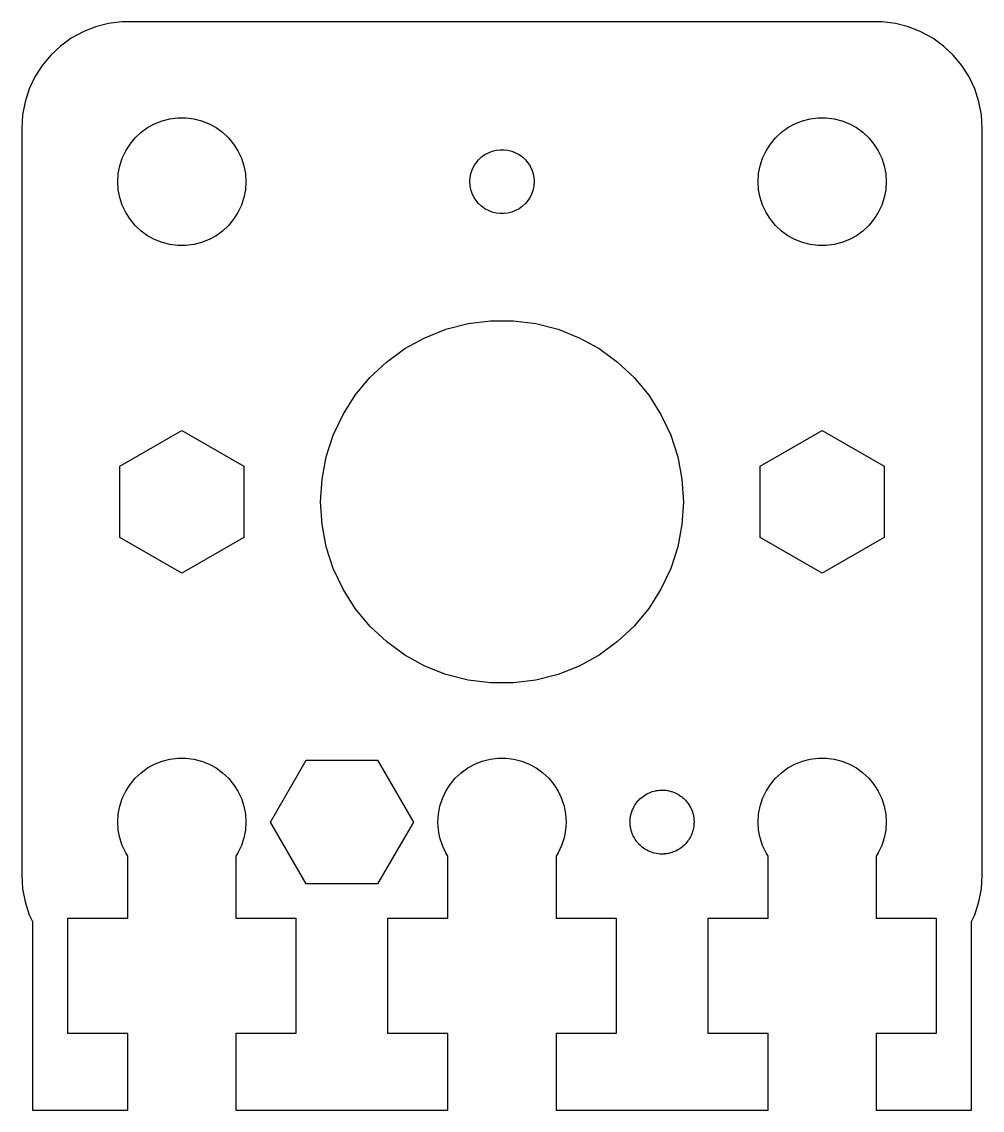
# Model space of a CAD drawing. Header units: metres. Extents: x -22 to 22, y -28 to 184.
# Drawn here: x -22.5 to 22.5, y 79.5 to 130.5 of the extents above; entities that cross this region are included whole.
import ezdxf

# ---------------------------------------------------------------- set-up
doc = ezdxf.new("R2010")
doc.units = ezdxf.units.M

msp = doc.modelspace()

# ---------------------------------------------------------------- linework, layer by layer
for p, q in [((-19.0451, 130.255), (-19.6289, 130.024)), ((-18.4369, 130.411), (-19.0451, 130.255)), ((-17.8139, 130.49), (-18.4369, 130.411)), ((17.8139, 130.49), (-17.8139, 130.49)), ((18.4369, 130.411), (17.8139, 130.49)), ((19.0451, 130.255), (18.4369, 130.411)), ((19.6289, 130.024), (19.0451, 130.255)), ((-20.1791, 129.722), (-20.6871, 129.353)), ((-19.6289, 130.024), (-20.1791, 129.722)), ((20.1791, 129.722), (19.6289, 130.024)), ((20.6871, 129.353), (20.1791, 129.722)), ((-20.6871, 129.353), (-21.1448, 128.923)), ((21.1448, 128.923), (20.6871, 129.353)), ((-21.1448, 128.923), (-21.5451, 128.439)), ((21.5451, 128.439), (21.1448, 128.923)), ((-21.5451, 128.439), (-21.8815, 127.909)), ((21.8815, 127.909), (21.5451, 128.439)), ((-21.8815, 127.909), (-22.1489, 127.341)), ((22.1489, 127.341), (21.8815, 127.909)), ((-22.1489, 127.341), (-22.3429, 126.743)), ((22.3429, 126.743), (22.1489, 127.341)), ((-22.3429, 126.743), (-22.4606, 126.127)), ((22.4606, 126.127), (22.3429, 126.743)), ((-22.4606, 126.127), (-22.5, 125.5)), ((-15.927, 125.853), (-15.5621, 125.947)), ((-15.5621, 125.947), (-15.1884, 125.994)), ((-15.1884, 125.994), (-14.8116, 125.994)), ((-14.8116, 125.994), (-14.4379, 125.947)), ((-14.4379, 125.947), (-14.0729, 125.853)), ((14.0729, 125.853), (14.4379, 125.947)), ((14.4379, 125.947), (14.8116, 125.994)), ((14.8116, 125.994), (15.1884, 125.994)), ((15.1884, 125.994), (15.5621, 125.947)), ((15.5621, 125.947), (15.927, 125.853)), ((22.5, 125.5), (22.4606, 126.127)), ((-22.5, 125.5), (-22.5, 90.5)), ((-16.9123, 125.312), (-16.6075, 125.533)), ((-16.6075, 125.533), (-16.2773, 125.714)), ((-16.2773, 125.714), (-15.927, 125.853)), ((-14.0729, 125.853), (-13.7227, 125.714)), ((-13.7227, 125.714), (-13.3925, 125.533)), ((-13.3925, 125.533), (-13.0877, 125.312)), ((13.0877, 125.312), (13.3925, 125.533)), ((13.3925, 125.533), (13.7227, 125.714)), ((13.7227, 125.714), (14.0729, 125.853)), ((15.927, 125.853), (16.2773, 125.714)), ((16.2773, 125.714), (16.6075, 125.533)), ((16.6075, 125.533), (16.9123, 125.312)), ((22.5, 90.5), (22.5, 125.5)), ((-17.427, 124.763), (-17.1869, 125.054)), ((-17.1869, 125.054), (-16.9123, 125.312)), ((-13.0877, 125.312), (-12.8131, 125.054)), ((-12.8131, 125.054), (-12.5729, 124.763)), ((12.5729, 124.763), (12.8131, 125.054)), ((12.8131, 125.054), (13.0877, 125.312)), ((16.9123, 125.312), (17.1869, 125.054)), ((17.1869, 125.054), (17.427, 124.763)), ((-17.7893, 124.104), (-17.6289, 124.445)), ((-17.6289, 124.445), (-17.427, 124.763)), ((-12.5729, 124.763), (-12.3711, 124.445)), ((-12.3711, 124.445), (-12.2107, 124.104)), ((-0.638657, 124.357), (-0.463516, 124.427)), ((-0.463516, 124.427), (-0.281067, 124.473)), ((-0.281067, 124.473), (-0.094177, 124.497)), ((-0.094177, 124.497), (0.094177, 124.497)), ((0.094177, 124.497), (0.281067, 124.473)), ((0.281067, 124.473), (0.463516, 124.427)), ((0.463516, 124.427), (0.638657, 124.357)), ((12.2107, 124.104), (12.3711, 124.445)), ((12.3711, 124.445), (12.5729, 124.763)), ((17.427, 124.763), (17.6289, 124.445)), ((17.6289, 124.445), (17.7893, 124.104)), ((-17.9057, 123.746), (-17.7893, 124.104)), ((-12.2107, 124.104), (-12.0942, 123.746)), ((-1.21352, 123.882), (-1.09344, 124.027)), ((-1.09344, 124.027), (-0.956131, 124.156)), ((-0.956131, 124.156), (-0.803726, 124.266)), ((-0.803726, 124.266), (-0.638657, 124.357)), ((0.638657, 124.357), (0.803726, 124.266)), ((0.803726, 124.266), (0.956131, 124.156)), ((0.956131, 124.156), (1.09344, 124.027)), ((1.09344, 124.027), (1.21352, 123.882)), ((12.0942, 123.746), (12.2107, 124.104)), ((17.7893, 124.104), (17.9057, 123.746)), ((-17.9763, 123.376), (-17.9057, 123.746)), ((-12.0942, 123.746), (-12.0237, 123.376)), ((-1.45287, 123.373), (-1.39465, 123.552)), ((-1.39465, 123.552), (-1.31445, 123.723)), ((-1.31445, 123.723), (-1.21352, 123.882)), ((1.21352, 123.882), (1.31445, 123.723)), ((1.31445, 123.723), (1.39465, 123.552)), ((1.39465, 123.552), (1.45287, 123.373)), ((12.0237, 123.376), (12.0942, 123.746)), ((17.9057, 123.746), (17.9763, 123.376)), ((-18, 123), (-17.9763, 123.376)), ((-17.9763, 122.624), (-18, 123)), ((-12.0237, 123.376), (-12, 123)), ((-12, 123), (-12.0237, 122.624)), ((-1.5, 123), (-1.48816, 123.188)), ((-1.48816, 122.812), (-1.5, 123)), ((-1.48816, 123.188), (-1.45287, 123.373)), ((1.45287, 123.373), (1.48816, 123.188)), ((1.48816, 123.188), (1.5, 123)), ((1.5, 123), (1.48816, 122.812)), ((12, 123), (12.0237, 123.376)), ((12.0237, 122.624), (12, 123)), ((17.9763, 123.376), (18, 123)), ((18, 123), (17.9763, 122.624)), ((-17.9057, 122.254), (-17.9763, 122.624)), ((-12.0237, 122.624), (-12.0942, 122.254)), ((-1.45287, 122.627), (-1.48816, 122.812)), ((-1.39465, 122.448), (-1.45287, 122.627)), ((-1.31445, 122.277), (-1.39465, 122.448)), ((1.39465, 122.448), (1.31445, 122.277)), ((1.45287, 122.627), (1.39465, 122.448)), ((1.48816, 122.812), (1.45287, 122.627)), ((12.0942, 122.254), (12.0237, 122.624)), ((17.9763, 122.624), (17.9057, 122.254)), ((-17.7893, 121.896), (-17.9057, 122.254)), ((-17.6289, 121.555), (-17.7893, 121.896)), ((-12.2107, 121.896), (-12.3711, 121.555)), ((-12.0942, 122.254), (-12.2107, 121.896)), ((-1.21352, 122.118), (-1.31445, 122.277)), ((-1.09344, 121.973), (-1.21352, 122.118)), ((-0.956131, 121.844), (-1.09344, 121.973)), ((1.09344, 121.973), (0.956131, 121.844)), ((1.21352, 122.118), (1.09344, 121.973)), ((1.31445, 122.277), (1.21352, 122.118)), ((12.2107, 121.896), (12.0942, 122.254)), ((12.3711, 121.555), (12.2107, 121.896)), ((17.7893, 121.896), (17.6289, 121.555)), ((17.9057, 122.254), (17.7893, 121.896)), ((-17.427, 121.237), (-17.6289, 121.555)), ((-12.3711, 121.555), (-12.5729, 121.237)), ((-0.803726, 121.734), (-0.956131, 121.844)), ((-0.638657, 121.643), (-0.803726, 121.734)), ((-0.463516, 121.573), (-0.638657, 121.643)), ((-0.281067, 121.527), (-0.463516, 121.573)), ((-0.094177, 121.503), (-0.281067, 121.527)), ((0.094177, 121.503), (-0.094177, 121.503)), ((0.281067, 121.527), (0.094177, 121.503)), ((0.463516, 121.573), (0.281067, 121.527)), ((0.638657, 121.643), (0.463516, 121.573)), ((0.803726, 121.734), (0.638657, 121.643)), ((0.956131, 121.844), (0.803726, 121.734)), ((12.5729, 121.237), (12.3711, 121.555)), ((17.6289, 121.555), (17.427, 121.237)), ((-17.1869, 120.946), (-17.427, 121.237)), ((-16.9123, 120.688), (-17.1869, 120.946)), ((-12.8131, 120.946), (-13.0877, 120.688)), ((-12.5729, 121.237), (-12.8131, 120.946)), ((12.8131, 120.946), (12.5729, 121.237)), ((13.0877, 120.688), (12.8131, 120.946)), ((17.1869, 120.946), (16.9123, 120.688)), ((17.427, 121.237), (17.1869, 120.946)), ((-16.6075, 120.467), (-16.9123, 120.688)), ((-16.2773, 120.286), (-16.6075, 120.467)), ((-13.3925, 120.467), (-13.7227, 120.286)), ((-13.0877, 120.688), (-13.3925, 120.467)), ((13.3925, 120.467), (13.0877, 120.688)), ((13.7227, 120.286), (13.3925, 120.467)), ((16.6075, 120.467), (16.2773, 120.286)), ((16.9123, 120.688), (16.6075, 120.467)), ((-15.927, 120.147), (-16.2773, 120.286)), ((-15.5621, 120.053), (-15.927, 120.147)), ((-15.1884, 120.006), (-15.5621, 120.053)), ((-14.8116, 120.006), (-15.1884, 120.006)), ((-14.4379, 120.053), (-14.8116, 120.006)), ((-14.0729, 120.147), (-14.4379, 120.053)), ((-13.7227, 120.286), (-14.0729, 120.147)), ((14.0729, 120.147), (13.7227, 120.286)), ((14.4379, 120.053), (14.0729, 120.147)), ((14.8116, 120.006), (14.4379, 120.053)), ((15.1884, 120.006), (14.8116, 120.006)), ((15.5621, 120.053), (15.1884, 120.006)), ((15.927, 120.147), (15.5621, 120.053)), ((16.2773, 120.286), (15.927, 120.147)), ((-2.62663, 116.084), (-1.59273, 116.349)), ((-1.59273, 116.349), (-0.533707, 116.483)), ((-0.533707, 116.483), (0.533707, 116.483)), ((0.533707, 116.483), (1.59273, 116.349)), ((1.59273, 116.349), (2.62663, 116.084)), ((-3.61911, 115.691), (-2.62663, 116.084)), ((2.62663, 116.084), (3.61911, 115.691)), ((-4.55452, 115.177), (-3.61911, 115.691)), ((3.61911, 115.691), (4.55452, 115.177)), ((-5.41809, 114.549), (-4.55452, 115.177)), ((4.55452, 115.177), (5.41809, 114.549)), ((-6.19623, 113.819), (-5.41809, 114.549)), ((5.41809, 114.549), (6.19623, 113.819)), ((-6.87663, 112.996), (-6.19623, 113.819)), ((6.19623, 113.819), (6.87663, 112.996)), ((-7.44859, 112.095), (-6.87663, 112.996)), ((6.87663, 112.996), (7.44859, 112.095)), ((-7.90309, 111.129), (-7.44859, 112.095)), ((7.44859, 112.095), (7.90309, 111.129)), ((-17.8982, 109.673), (-15, 111.347)), ((-15, 111.347), (-12.1018, 109.673)), ((12.1018, 109.673), (15, 111.347)), ((15, 111.347), (17.8982, 109.673)), ((-8.23296, 110.114), (-7.90309, 111.129)), ((7.90309, 111.129), (8.23296, 110.114)), ((-17.8982, 106.327), (-17.8982, 109.673)), ((-12.1018, 109.673), (-12.1018, 106.327)), ((-8.43297, 109.065), (-8.23296, 110.114)), ((8.23296, 110.114), (8.43297, 109.065)), ((12.1018, 106.327), (12.1018, 109.673)), ((17.8982, 109.673), (17.8982, 106.327)), ((-8.5, 108), (-8.43297, 109.065)), ((8.43297, 109.065), (8.5, 108)), ((-8.43297, 106.935), (-8.5, 108)), ((8.5, 108), (8.43297, 106.935)), ((-8.23296, 105.886), (-8.43297, 106.935)), ((8.43297, 106.935), (8.23296, 105.886)), ((-15, 104.653), (-17.8982, 106.327)), ((-12.1018, 106.327), (-15, 104.653)), ((15, 104.653), (12.1018, 106.327)), ((17.8982, 106.327), (15, 104.653)), ((-7.90309, 104.871), (-8.23296, 105.886)), ((8.23296, 105.886), (7.90309, 104.871)), ((-7.44859, 103.905), (-7.90309, 104.871)), ((7.90309, 104.871), (7.44859, 103.905)), ((-6.87663, 103.004), (-7.44859, 103.905)), ((7.44859, 103.905), (6.87663, 103.004)), ((-6.19623, 102.181), (-6.87663, 103.004)), ((6.87663, 103.004), (6.19623, 102.181)), ((-5.41809, 101.451), (-6.19623, 102.181)), ((6.19623, 102.181), (5.41809, 101.451)), ((-4.55452, 100.823), (-5.41809, 101.451)), ((5.41809, 101.451), (4.55452, 100.823)), ((-3.61911, 100.309), (-4.55452, 100.823)), ((4.55452, 100.823), (3.61911, 100.309)), ((-2.62663, 99.916), (-3.61911, 100.309)), ((3.61911, 100.309), (2.62663, 99.916)), ((-1.59273, 99.6506), (-2.62663, 99.916)), ((-0.533707, 99.5168), (-1.59273, 99.6506)), ((0.533707, 99.5168), (-0.533707, 99.5168)), ((1.59273, 99.6506), (0.533707, 99.5168)), ((2.62663, 99.916), (1.59273, 99.6506)), ((-15.927, 95.8532), (-15.5621, 95.9469)), ((-15.5621, 95.9469), (-15.1884, 95.9941)), ((-15.1884, 95.9941), (-14.8116, 95.9941)), ((-14.8116, 95.9941), (-14.4379, 95.9469)), ((-14.4379, 95.9469), (-14.0729, 95.8532)), ((-10.8466, 93), (-9.17329, 95.8982)), ((-9.17329, 95.8982), (-5.82671, 95.8982)), ((-5.82671, 95.8982), (-4.1534, 93)), ((-0.927048, 95.8532), (-0.562134, 95.9469)), ((-0.562134, 95.9469), (-0.18837, 95.9941)), ((-0.18837, 95.9941), (0.18837, 95.9941)), ((0.18837, 95.9941), (0.562134, 95.9469)), ((0.562134, 95.9469), (0.927048, 95.8532)), ((14.0729, 95.8532), (14.4379, 95.9469)), ((14.4379, 95.9469), (14.8116, 95.9941)), ((14.8116, 95.9941), (15.1884, 95.9941)), ((15.1884, 95.9941), (15.5621, 95.9469)), ((15.5621, 95.9469), (15.927, 95.8532)), ((-16.9123, 95.3116), (-16.6075, 95.533)), ((-16.6075, 95.533), (-16.2773, 95.7145)), ((-16.2773, 95.7145), (-15.927, 95.8532)), ((-14.0729, 95.8532), (-13.7227, 95.7145)), ((-13.7227, 95.7145), (-13.3925, 95.533)), ((-13.3925, 95.533), (-13.0877, 95.3116)), ((-1.91226, 95.3116), (-1.60747, 95.533)), ((-1.60747, 95.533), (-1.27733, 95.7145)), ((-1.27733, 95.7145), (-0.927048, 95.8532)), ((0.927048, 95.8532), (1.27733, 95.7145)), ((1.27733, 95.7145), (1.60747, 95.533)), ((1.60747, 95.533), (1.91226, 95.3116)), ((13.0877, 95.3116), (13.3925, 95.533)), ((13.3925, 95.533), (13.7227, 95.7145)), ((13.7227, 95.7145), (14.0729, 95.8532)), ((15.927, 95.8532), (16.2773, 95.7145)), ((16.2773, 95.7145), (16.6075, 95.533)), ((16.6075, 95.533), (16.9123, 95.3116)), ((-17.427, 94.7634), (-17.1869, 95.0536)), ((-17.1869, 95.0536), (-16.9123, 95.3116)), ((-13.0877, 95.3116), (-12.8131, 95.0536)), ((-12.8131, 95.0536), (-12.5729, 94.7634)), ((-2.42705, 94.7634), (-2.1869, 95.0536)), ((-2.1869, 95.0536), (-1.91226, 95.3116)), ((1.91226, 95.3116), (2.1869, 95.0536)), ((2.1869, 95.0536), (2.42705, 94.7634)), ((12.5729, 94.7634), (12.8131, 95.0536)), ((12.8131, 95.0536), (13.0877, 95.3116)), ((16.9123, 95.3116), (17.1869, 95.0536)), ((17.1869, 95.0536), (17.427, 94.7634)), ((-17.7893, 94.1044), (-17.6289, 94.4453)), ((-17.6289, 94.4453), (-17.427, 94.7634)), ((-12.5729, 94.7634), (-12.3711, 94.4453)), ((-12.3711, 94.4453), (-12.2107, 94.1044)), ((-2.78932, 94.1044), (-2.62891, 94.4453)), ((-2.62891, 94.4453), (-2.42705, 94.7634)), ((2.42705, 94.7634), (2.62891, 94.4453)), ((2.62891, 94.4453), (2.78932, 94.1044)), ((6.76505, 94.3043), (6.83304, 94.3436)), ((6.83304, 94.3436), (6.84753, 94.3497)), ((6.84753, 94.3497), (6.86133, 94.3573)), ((6.86133, 94.3573), (6.93431, 94.3861)), ((6.93431, 94.3861), (7.0067, 94.4166)), ((7.0067, 94.4166), (7.02184, 94.4208)), ((7.02184, 94.4208), (7.03647, 94.4266)), ((7.03647, 94.4266), (7.1125, 94.4461)), ((7.1125, 94.4461), (7.18813, 94.4672)), ((7.18813, 94.4672), (7.20369, 94.4695)), ((7.20369, 94.4695), (7.21892, 94.4734)), ((7.21892, 94.4734), (7.29681, 94.4833)), ((7.29681, 94.4833), (7.37448, 94.4948)), ((7.37448, 94.4948), (7.3902, 94.4951)), ((7.3902, 94.4951), (7.40581, 94.4971)), ((7.40581, 94.4971), (7.48433, 94.4971)), ((7.48433, 94.4971), (7.56281, 94.4987)), ((7.56281, 94.4987), (7.57845, 94.4971)), ((7.57845, 94.4971), (7.59418, 94.4971)), ((7.59418, 94.4971), (7.67207, 94.4872)), ((7.67207, 94.4872), (7.75015, 94.479)), ((7.75015, 94.479), (7.76546, 94.4754)), ((7.76546, 94.4754), (7.78107, 94.4734)), ((7.78107, 94.4734), (7.85712, 94.4539)), ((7.85712, 94.4539), (7.93353, 94.436)), ((7.93353, 94.436), (7.94829, 94.4305)), ((7.94829, 94.4305), (7.96352, 94.4266)), ((7.96352, 94.4266), (8.0365, 94.3977)), ((8.0365, 94.3977), (8.11009, 94.3703)), ((8.11009, 94.3703), (8.12404, 94.363)), ((8.12404, 94.363), (8.13866, 94.3573)), ((8.13866, 94.3573), (8.20744, 94.3194)), ((12.2107, 94.1044), (12.3711, 94.4453)), ((12.3711, 94.4453), (12.5729, 94.7634)), ((17.427, 94.7634), (17.6289, 94.4453)), ((17.6289, 94.4453), (17.7893, 94.1044)), ((-17.9057, 93.7461), (-17.7893, 94.1044)), ((-12.2107, 94.1044), (-12.0942, 93.7461)), ((-2.90575, 93.7461), (-2.78932, 94.1044)), ((2.78932, 94.1044), (2.90575, 93.7461)), ((6.2276, 93.7889), (6.26826, 93.8561)), ((6.26826, 93.8561), (6.27805, 93.8684)), ((6.27805, 93.8684), (6.28647, 93.8817)), ((6.28647, 93.8817), (6.33652, 93.9422)), ((6.33652, 93.9422), (6.38527, 94.0037)), ((6.38527, 94.0037), (6.39651, 94.0147)), ((6.39651, 94.0147), (6.40654, 94.0268)), ((6.40654, 94.0268), (6.46378, 94.0806)), ((6.46378, 94.0806), (6.51987, 94.1355)), ((6.51987, 94.1355), (6.53239, 94.145)), ((6.53239, 94.145), (6.54385, 94.1558)), ((6.54385, 94.1558), (6.60738, 94.2019)), ((6.60738, 94.2019), (6.66991, 94.2494)), ((6.66991, 94.2494), (6.68353, 94.2572)), ((6.68353, 94.2572), (6.69626, 94.2665)), ((6.69626, 94.2665), (6.76505, 94.3043)), ((8.20744, 94.3194), (8.27704, 94.2831)), ((8.27704, 94.2831), (8.28995, 94.2741)), ((8.28995, 94.2741), (8.30373, 94.2665)), ((8.30373, 94.2665), (8.36723, 94.2204)), ((8.36723, 94.2204), (8.43172, 94.1756)), ((8.43172, 94.1756), (8.44341, 94.165)), ((8.44341, 94.165), (8.45613, 94.1558)), ((8.45613, 94.1558), (8.51335, 94.102)), ((8.51335, 94.102), (8.5717, 94.0495)), ((8.5717, 94.0495), (8.58199, 94.0376)), ((8.58199, 94.0376), (8.59344, 94.0268)), ((8.59344, 94.0268), (8.64348, 93.9664)), ((8.64348, 93.9664), (8.69479, 93.9069)), ((8.69479, 93.9069), (8.70349, 93.8938)), ((8.70349, 93.8938), (8.71352, 93.8817)), ((8.71352, 93.8817), (8.75558, 93.8154)), ((12.0942, 93.7461), (12.2107, 94.1044)), ((17.7893, 94.1044), (17.9057, 93.7461)), ((-18, 93), (-17.9763, 93.376)), ((-17.9763, 93.376), (-17.9057, 93.7461)), ((-12.0942, 93.7461), (-12.0237, 93.376)), ((-12.0237, 93.376), (-12, 93)), ((-3, 93), (-2.97633, 93.376)), ((-2.97633, 93.376), (-2.90575, 93.7461)), ((2.90575, 93.7461), (2.97633, 93.376)), ((2.97633, 93.376), (3, 93)), ((6.02654, 93.2651), (6.03963, 93.3425)), ((6.03963, 93.3425), (6.04417, 93.3576)), ((6.04417, 93.3576), (6.04712, 93.373)), ((6.04712, 93.373), (6.07137, 93.4477)), ((6.07137, 93.4477), (6.09407, 93.5229)), ((6.09407, 93.5229), (6.10046, 93.5372)), ((6.10046, 93.5372), (6.10533, 93.5522)), ((6.10533, 93.5522), (6.13875, 93.6232)), ((6.13875, 93.6232), (6.17068, 93.6949)), ((6.17068, 93.6949), (6.17883, 93.7084)), ((6.17883, 93.7084), (6.18553, 93.7226)), ((6.18553, 93.7226), (6.2276, 93.7889)), ((8.75558, 93.8154), (8.79903, 93.75)), ((8.79903, 93.75), (8.80603, 93.7359)), ((8.80603, 93.7359), (8.81445, 93.7226)), ((8.81445, 93.7226), (8.84787, 93.6516)), ((8.84787, 93.6516), (8.88278, 93.5813)), ((8.88278, 93.5813), (8.88795, 93.5664)), ((8.88795, 93.5664), (8.89465, 93.5522)), ((8.89465, 93.5522), (8.91891, 93.4775)), ((8.91891, 93.4775), (8.94473, 93.4034)), ((8.94473, 93.4034), (8.94801, 93.388)), ((8.94801, 93.388), (8.95287, 93.373)), ((8.95287, 93.373), (8.96758, 93.2959)), ((12, 93), (12.0237, 93.376)), ((12.0237, 93.376), (12.0942, 93.7461)), ((17.9057, 93.7461), (17.9763, 93.376)), ((17.9763, 93.376), (18, 93)), ((-17.9763, 92.624), (-18, 93)), ((-12, 93), (-12.0237, 92.624)), ((-9.17329, 90.1018), (-10.8466, 93)), ((-4.1534, 93), (-5.82671, 90.1018)), ((-2.97633, 92.624), (-3, 93)), ((3, 93), (2.97633, 92.624)), ((6, 93), (6.00491, 93.0783)), ((6.00098, 92.9843), (6, 93)), ((6.00032, 92.9686), (6.00098, 92.9843)), ((6.0069, 92.8904), (6.00032, 92.9686)), ((6.00491, 93.0783), (6.00821, 93.1568)), ((6.01183, 92.812), (6.0069, 92.8904)), ((6.00821, 93.1568), (6.01083, 93.1723)), ((6.01083, 93.1723), (6.01183, 93.188)), ((6.01183, 93.188), (6.02654, 93.2651)), ((6.01477, 92.7966), (6.01183, 92.812)), ((8.96758, 93.2959), (8.9839, 93.2191)), ((8.98816, 92.812), (8.97345, 92.7349)), ((8.9839, 93.2191), (8.98521, 93.2035)), ((8.98521, 93.2035), (8.98816, 93.188)), ((8.98816, 93.188), (8.99309, 93.1096)), ((8.98915, 92.8277), (8.98816, 92.812)), ((8.99178, 92.8432), (8.98915, 92.8277)), ((8.99506, 92.9216), (8.99178, 92.8432)), ((8.99309, 93.1096), (8.99966, 93.0314)), ((9, 93), (8.99506, 92.9216)), ((8.99966, 93.0314), (8.99901, 93.0157)), ((8.99901, 93.0157), (9, 93)), ((12.0237, 92.624), (12, 93)), ((18, 93), (17.9763, 92.624)), ((-17.9057, 92.2539), (-17.9763, 92.624)), ((-12.0237, 92.624), (-12.0942, 92.2539)), ((-2.90575, 92.2539), (-2.97633, 92.624)), ((2.97633, 92.624), (2.90575, 92.2539)), ((6.01608, 92.7809), (6.01477, 92.7966)), ((6.03241, 92.7041), (6.01608, 92.7809)), ((6.04712, 92.627), (6.03241, 92.7041)), ((6.05197, 92.612), (6.04712, 92.627)), ((6.05525, 92.5966), (6.05197, 92.612)), ((6.08107, 92.5225), (6.05525, 92.5966)), ((6.10533, 92.4478), (6.08107, 92.5225)), ((6.11203, 92.4336), (6.10533, 92.4478)), ((6.1172, 92.4187), (6.11203, 92.4336)), ((6.15211, 92.3484), (6.1172, 92.4187)), ((6.18553, 92.2774), (6.15211, 92.3484)), ((8.8293, 92.3051), (8.82115, 92.2916)), ((8.86124, 92.3768), (8.8293, 92.3051)), ((8.89465, 92.4478), (8.86124, 92.3768)), ((8.89952, 92.4628), (8.89465, 92.4478)), ((8.90591, 92.4771), (8.89952, 92.4628)), ((8.92862, 92.5523), (8.90591, 92.4771)), ((8.95287, 92.627), (8.92862, 92.5523)), ((8.95581, 92.6424), (8.95287, 92.627)), ((8.96036, 92.6575), (8.95581, 92.6424)), ((8.97345, 92.7349), (8.96036, 92.6575)), ((12.0942, 92.2539), (12.0237, 92.624)), ((17.9763, 92.624), (17.9057, 92.2539)), ((-17.7893, 91.8956), (-17.9057, 92.2539)), ((-17.6289, 91.5547), (-17.7893, 91.8956)), ((-12.2107, 91.8956), (-12.3711, 91.5547)), ((-12.0942, 92.2539), (-12.2107, 91.8956)), ((-2.78932, 91.8956), (-2.90575, 92.2539)), ((-2.62891, 91.5547), (-2.78932, 91.8956)), ((2.78932, 91.8956), (2.62891, 91.5547)), ((2.90575, 92.2539), (2.78932, 91.8956)), ((6.19395, 92.2641), (6.18553, 92.2774)), ((6.20096, 92.25), (6.19395, 92.2641)), ((6.2444, 92.1846), (6.20096, 92.25)), ((6.28647, 92.1183), (6.2444, 92.1846)), ((6.29649, 92.1062), (6.28647, 92.1183)), ((6.30519, 92.0931), (6.29649, 92.1062)), ((6.35651, 92.0337), (6.30519, 92.0931)), ((6.40654, 91.9732), (6.35651, 92.0337)), ((6.418, 91.9624), (6.40654, 91.9732)), ((6.42828, 91.9505), (6.418, 91.9624)), ((6.48663, 91.898), (6.42828, 91.9505)), ((6.54385, 91.8442), (6.48663, 91.898)), ((6.55658, 91.835), (6.54385, 91.8442)), ((6.56827, 91.8245), (6.55658, 91.835)), ((6.63275, 91.7796), (6.56827, 91.8245)), ((8.39261, 91.7981), (8.33008, 91.7506)), ((8.45613, 91.8442), (8.39261, 91.7981)), ((8.46759, 91.855), (8.45613, 91.8442)), ((8.48012, 91.8645), (8.46759, 91.855)), ((8.53621, 91.9194), (8.48012, 91.8645)), ((8.59344, 91.9732), (8.53621, 91.9194)), ((8.60347, 91.9853), (8.59344, 91.9732)), ((8.61472, 91.9963), (8.60347, 91.9853)), ((8.66347, 92.0578), (8.61472, 91.9963)), ((8.71352, 92.1183), (8.66347, 92.0578)), ((8.72194, 92.1316), (8.71352, 92.1183)), ((8.73172, 92.1439), (8.72194, 92.1316)), ((8.77238, 92.2111), (8.73172, 92.1439)), ((8.81445, 92.2774), (8.77238, 92.2111)), ((8.82115, 92.2916), (8.81445, 92.2774)), ((12.2107, 91.8956), (12.0942, 92.2539)), ((12.3711, 91.5547), (12.2107, 91.8956)), ((17.7893, 91.8956), (17.6289, 91.5547)), ((17.9057, 92.2539), (17.7893, 91.8956)), ((-17.5307, 91.4), (-17.6289, 91.5547)), ((-17.5307, 88.5), (-17.5307, 91.4)), ((-12.3711, 91.5547), (-12.4693, 91.4)), ((-12.4693, 91.4), (-12.4693, 88.5)), ((-2.53072, 91.4), (-2.62891, 91.5547)), ((-2.53072, 88.5), (-2.53072, 91.4)), ((2.62891, 91.5547), (2.53072, 91.4)), ((2.53072, 91.4), (2.53072, 88.5)), ((6.69626, 91.7335), (6.63275, 91.7796)), ((6.71004, 91.7259), (6.69626, 91.7335)), ((6.72295, 91.717), (6.71004, 91.7259)), ((6.79254, 91.6806), (6.72295, 91.717)), ((6.86133, 91.6428), (6.79254, 91.6806)), ((6.87595, 91.637), (6.86133, 91.6428)), ((6.88989, 91.6297), (6.87595, 91.637)), ((6.96349, 91.6023), (6.88989, 91.6297)), ((7.03647, 91.5734), (6.96349, 91.6023)), ((7.0517, 91.5695), (7.03647, 91.5734)), ((7.06645, 91.564), (7.0517, 91.5695)), ((7.14287, 91.5461), (7.06645, 91.564)), ((7.21892, 91.5266), (7.14287, 91.5461)), ((7.23453, 91.5246), (7.21892, 91.5266)), ((7.24983, 91.521), (7.23453, 91.5246)), ((7.32791, 91.5128), (7.24983, 91.521)), ((7.40581, 91.503), (7.32791, 91.5128)), ((7.42154, 91.503), (7.40581, 91.503)), ((7.43718, 91.5013), (7.42154, 91.503)), ((7.51566, 91.503), (7.43718, 91.5013)), ((7.59418, 91.503), (7.51566, 91.503)), ((7.60979, 91.5049), (7.59418, 91.503)), ((7.6255, 91.5053), (7.60979, 91.5049)), ((7.70317, 91.5167), (7.6255, 91.5053)), ((7.78107, 91.5266), (7.70317, 91.5167)), ((7.7963, 91.5305), (7.78107, 91.5266)), ((7.81186, 91.5328), (7.7963, 91.5305)), ((7.88748, 91.5539), (7.81186, 91.5328)), ((7.96352, 91.5734), (7.88748, 91.5539)), ((7.97813, 91.5792), (7.96352, 91.5734)), ((7.99329, 91.5834), (7.97813, 91.5792)), ((8.06567, 91.6139), (7.99329, 91.5834)), ((8.13866, 91.6428), (8.06567, 91.6139)), ((8.15244, 91.6503), (8.13866, 91.6428)), ((8.16695, 91.6564), (8.15244, 91.6503)), ((8.23494, 91.6957), (8.16695, 91.6564)), ((8.30373, 91.7335), (8.23494, 91.6957)), ((8.31645, 91.7428), (8.30373, 91.7335)), ((8.33008, 91.7506), (8.31645, 91.7428)), ((12.4693, 91.4), (12.3711, 91.5547)), ((12.4693, 88.5), (12.4693, 91.4)), ((17.6289, 91.5547), (17.5307, 91.4)), ((17.5307, 91.4), (17.5307, 88.5)), ((-22.5, 90.5), (-22.4606, 89.8733)), ((22.4606, 89.8733), (22.5, 90.5)), ((-22.4606, 89.8733), (-22.3429, 89.2566)), ((-5.82671, 90.1018), (-9.17329, 90.1018)), ((22.3429, 89.2566), (22.4606, 89.8733)), ((-22.3429, 89.2566), (-22.1489, 88.6594)), ((22.1489, 88.6594), (22.3429, 89.2566)), ((-22.1489, 88.6594), (-22, 88.343)), ((-22, 88.343), (-22, 79.5)), ((-20.3466, 83.1), (-20.3466, 88.5)), ((-20.3466, 88.5), (-17.5307, 88.5)), ((-12.4693, 88.5), (-9.65337, 88.5)), ((-9.65337, 88.5), (-9.65337, 83.1)), ((-5.34662, 83.1), (-5.34662, 88.5)), ((-5.34662, 88.5), (-2.53072, 88.5)), ((2.53072, 88.5), (5.34662, 88.5)), ((5.34662, 88.5), (5.34662, 83.1)), ((9.65337, 83.1), (9.65337, 88.5)), ((9.65337, 88.5), (12.4693, 88.5)), ((17.5307, 88.5), (20.3466, 88.5)), ((20.3466, 88.5), (20.3466, 83.1)), ((22, 88.343), (22.1489, 88.6594)), ((22, 79.5), (22, 88.343)), ((-17.5307, 83.1), (-20.3466, 83.1)), ((-17.5307, 79.5), (-17.5307, 83.1)), ((-9.65337, 83.1), (-12.4693, 83.1)), ((-12.4693, 83.1), (-12.4693, 79.5)), ((-2.53072, 83.1), (-5.34662, 83.1)), ((-2.53072, 79.5), (-2.53072, 83.1)), ((5.34662, 83.1), (2.53072, 83.1)), ((2.53072, 83.1), (2.53072, 79.5)), ((12.4693, 83.1), (9.65337, 83.1)), ((12.4693, 79.5), (12.4693, 83.1)), ((20.3466, 83.1), (17.5307, 83.1)), ((17.5307, 83.1), (17.5307, 79.5)), ((-22, 79.5), (-17.5307, 79.5)), ((-12.4693, 79.5), (-2.53072, 79.5)), ((2.53072, 79.5), (12.4693, 79.5)), ((17.5307, 79.5), (22, 79.5))]:
    msp.add_line(p, q)

doc.saveas('drawing.dxf')
